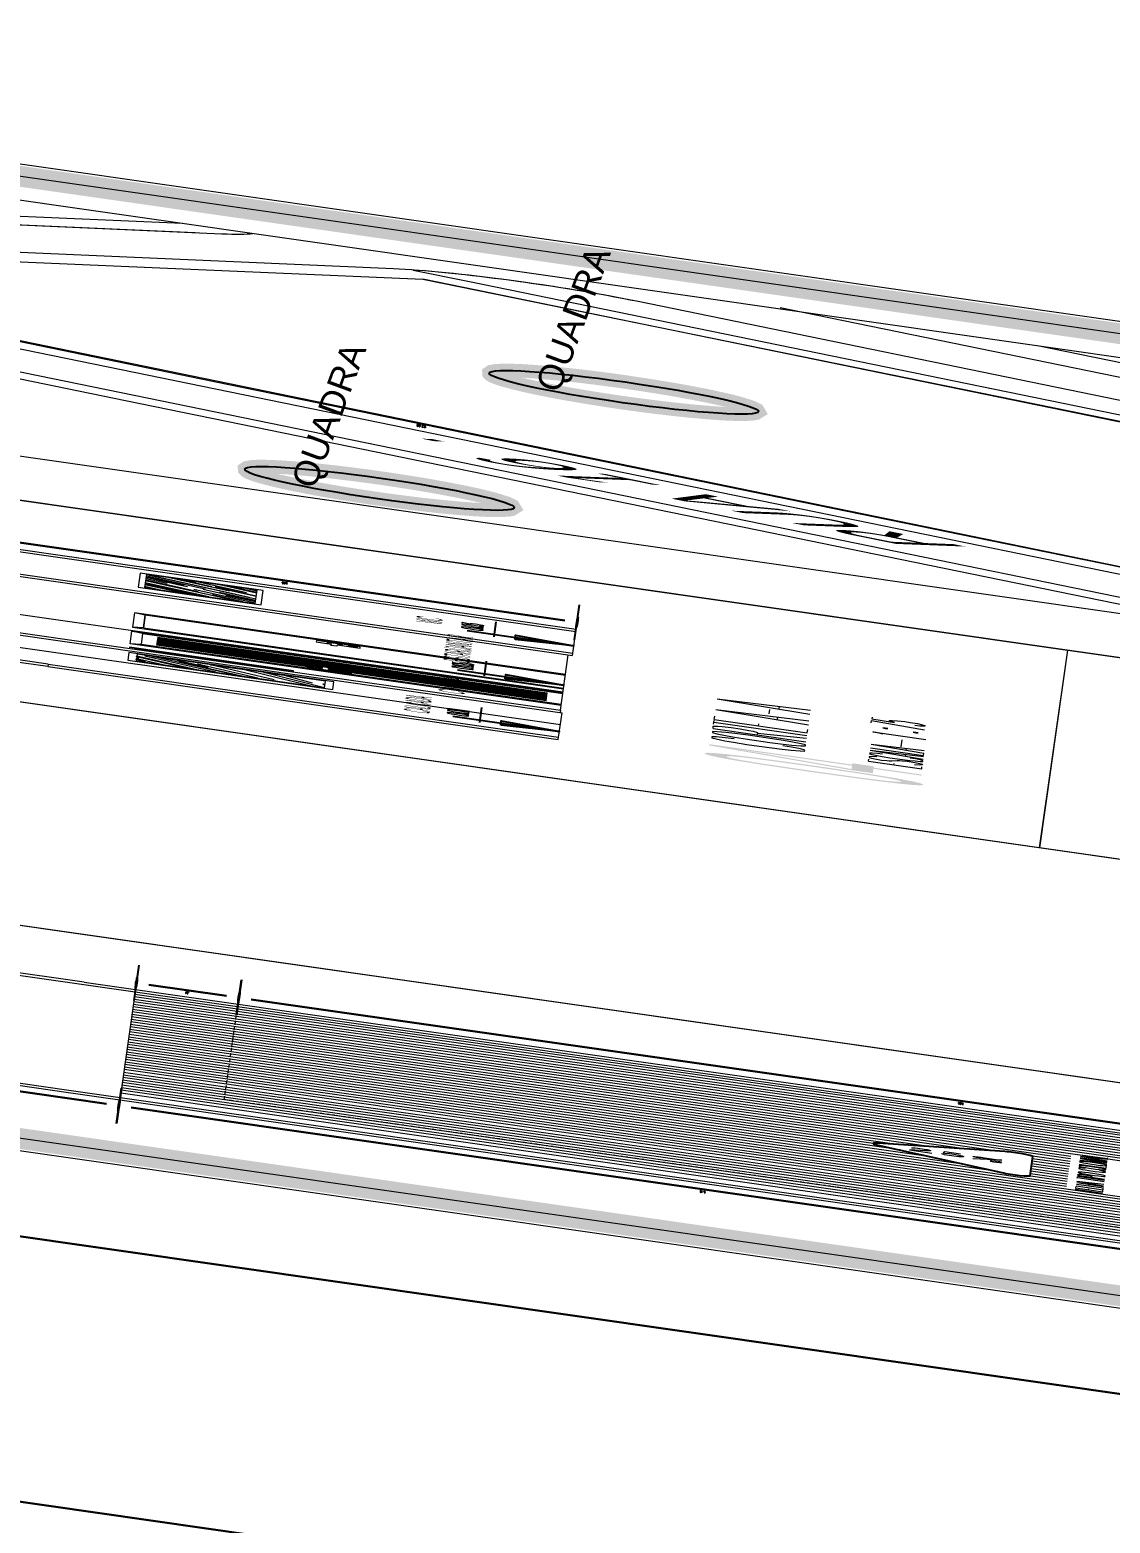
# Model space of a CAD drawing. Header units: millimetres. Extents: x -361192058 to 101130107379, y -14071650034 to 19218552450.
# Drawn here: x -132122.2 to -131812.2, y 45153.3 to 45581.5 of the extents above; entities that cross this region are included whole.
import ezdxf
from ezdxf.enums import TextEntityAlignment as Align

# ---------------------------------------------------------------- set-up
doc = ezdxf.new("R2010")
doc.units = ezdxf.units.MM
doc.header["$LTSCALE"] = 0.5
doc.linetypes.add('CONTINUO', pattern=[0])
doc.linetypes.add('HIDDEN2', pattern=[0.1875, 0.125, -0.0625])
for name, color, linetype in [('02', 2, 'Continuous'), ('Bra-Rua Calçadas', 1, 'Continuous'), ('Calçada', 1, 'Continuous'), ('COTAS', 7, 'Continuous'), ('DIVERSOS', 4, 'Continuous'), ('ESQUADRIAS', 3, 'Continuous'), ('GR_PENA_FINA', 7, 'Continuous'), ('HATCH', 8, 'Continuous'), ('Lotes', 2, 'Continuous'), ('Nomes de Ruas', 3, 'Continuous'), ('númeraçãoquadras', 4, 'Continuous'), ('PAGPISO', 8, 'Continuous'), ('parede', 2, 'Continuous'), ('PISO', 8, 'Continuous'), ('projeção 02', 7, 'HIDDEN2'), ('texto pequeno', 3, 'Continuous'), ('TEXTO2', 3, 'Continuous'), ('TUBULAÇÃO_ESGOTO', 6, 'Continuous'), ('TXT_0', 7, 'Continuous'), ('Área Verde Alameda etc.', 92, 'Continuous')]:
    doc.layers.add(name, color=color, linetype=linetype)
for name, color, linetype, lineweight in [('E-TXT-G', 3, 'Continuous', 30), ('E-TXT-W', 7, 'Continuous', 15), ('E-TXT-Y', 2, 'Continuous', 40)]:
    doc.layers.add(name, color=color, linetype=linetype, lineweight=lineweight)
doc.styles.add('ADITIVOCAD', font='ROMANS.shx')
doc.styles.add('ARIAL', font='arial.ttf', dxfattribs={"height": 0.25})
doc.styles.add('REG140', font='romans.shx', dxfattribs={"width": 0.8, "height": 0.35})
doc.styles.add('REG80', font='romans.shx', dxfattribs={"width": 0.8, "height": 0.1})
doc.styles.add('SANSSERIF', font='sas_____.pfb', dxfattribs={"height": 1})
doc.styles.add('SANSSERIF2', font='sanssb__.ttf', dxfattribs={"width": 0.8})
doc.styles.get("Standard").update_dxf_attribs({"font": 'txt.shx', "height": 0.12})
doc.styles.add('STYLE1', font='sanss___.ttf')
doc.dimstyles.new('ESCALA50', dxfattribs={"dimtxt": 0.1, "dimasz": 0.06, "dimexe": 0.18, "dimexo": 0.06, "dimgap": 0.1, "dimtad": 1, "dimzin": 4, "dimdsep": 46, "dimtxsty": 'Standard', "dimblk1": 'BOLA', "dimblk2": 'BOLA', "dimsah": 1, "dimcen": -0.06, "dimse1": 1, "dimse2": 1, "dimclrd": 7, "dimclrt": 3, "dimadec": 0, "dimazin": 0, "dimtfac": 1, "dimtix": 1, "dimtmove": 0, "dimatfit": 3, "dimldrblk": 'BOLA', "dimfxl": 0, "dimtolj": 1, "dimtzin": 4, "dimarcsym": 0})
picture_1 = doc.add_image_def('image2.jpg', size_in_pixel=(290, 928))

# ---------------------------------------------------------------- blocks, each defined once
blk = doc.blocks.new('ADC_SETA3')
blk.add_lwpolyline([(-0.3034314575050772, 0), (0.3034314575050772, 0, 0.6681786376293724), (0.3317157287752153, 0.06828427122478331), (0.02828427173400172, 0.3745951270873036, 0.4142135623730951), (-0.02828427076091344, 0.3745951270873036), (-0.3317157287298684, 0.06828427127013015, 0.6681786382092256), (-0.3034314575050772, 0), (-0.3034314575050772, 0)], format="xyb")
blk = doc.blocks.new('Adc_nivelelev')
blk.add_hatch(color=256).paths.add_polyline_path([(8.881784197001252e-16, 8.881784197001252e-16), (0.1306738436728221, 0.2714849805483146), (0, 0.2714849805483146)])
for p, q in [((0, 0.4954876951353437), (0, 0)), ((-0.1375514394167414, 0.3683365093570679), (0.7599715777190035, 0.3683365093570679))]:
    blk.add_line(p, q)
blk.add_lwpolyline([(-0.1306738641778189, 0.2714849805483146), (0.1306738436728221, 0.2714849805483146), (0, 0)], close=True)
at = {"flags": 8}
blk.add_attdef('NIVEL', (0.1105664777116786, 0.4235051468501965), '', height=0.1, dxfattribs=at)
blk = doc.blocks.new('BOLA')
for p, q in [((0, -1.43528948173695), (0, 1.435289481736959)), ((-1.435289481736952, 0), (1.435289481736952, 0))]:
    blk.add_line(p, q)
blk.add_circle((0, 3.552713678800501e-15), 0.452092417603822)
blk = doc.blocks.new('*D1865')
at = {"layer": 'Defpoints', "color": 0, "lineweight": 30, "transparency": 16777216}
for p in [(5101.574727042231, 2390.337919450675), (5102.17030918126, 2390.337919450675), (5101.57472704223, 2387.487919450675)]:
    blk.add_point(p, dxfattribs=at)
at = {"layer": 'DIVERSOS', "color": 7, "lineweight": -2, "transparency": 16777216}
blk.add_line((5102.17030918126, 2387.547919450675), (5102.17030918126, 2390.277919450675), dxfattribs=at)
at = {"layer": 'DIVERSOS', "color": 7, "lineweight": -2, "transparency": 16777216, "xscale": 0.06, "yscale": 0.06, "zscale": 0.06}
for p, rotation in [((5102.17030918126, 2390.337919450675), 90), ((5102.17030918126, 2387.487919450675), 270)]:
    blk.add_blockref('BOLA', p, dxfattribs=dict(at, rotation=rotation))
at = {"layer": 'DIVERSOS', "color": 3, "lineweight": 18, "transparency": 16777216, "insert": (5102.010309181259, 2388.912919450675), "char_height": 0.12, "attachment_point": 5, "rotation": 90}
blk.add_mtext('\\A1;2.85', dxfattribs=at)
blk = doc.blocks.new('*D1813')
at = {"layer": 'Defpoints', "color": 0, "lineweight": 30, "transparency": 16777216}
for p in [(5075.315376992802, 2388.848621346874), (5075.878886334558, 2388.848621346874), (5075.315376992801, 2381.798621346877)]:
    blk.add_point(p, dxfattribs=at)
at = {"layer": 'DIVERSOS', "color": 7, "lineweight": -2, "transparency": 16777216}
blk.add_line((5075.878886334558, 2381.858621346877), (5075.878886334558, 2388.788621346874), dxfattribs=at)
at = {"layer": 'DIVERSOS', "color": 7, "lineweight": -2, "transparency": 16777216, "xscale": 0.06, "yscale": 0.06, "zscale": 0.06}
for p, rotation in [((5075.878886334558, 2388.848621346874), 90), ((5075.878886334558, 2381.798621346877), 270)]:
    blk.add_blockref('BOLA', p, dxfattribs=dict(at, rotation=rotation))
at = {"layer": 'DIVERSOS', "color": 3, "lineweight": 18, "transparency": 16777216, "insert": (5075.718886334557, 2385.323621346876), "char_height": 0.12, "attachment_point": 5, "rotation": 90}
blk.add_mtext('\\A1;7.05', dxfattribs=at)
blk = doc.blocks.new('*D1877')
at = {"layer": 'Defpoints', "color": 0, "lineweight": 30, "transparency": 16777216}
for p in [(5075.315376992801, 2389.348621346873), (5075.878886334558, 2389.348621346873), (5075.315376992802, 2388.848621346874)]:
    blk.add_point(p, dxfattribs=at)
at = {"layer": 'DIVERSOS', "color": 7, "lineweight": -2, "transparency": 16777216}
blk.add_line((5075.878886334558, 2388.908621346874), (5075.878886334558, 2389.288621346873), dxfattribs=at)
at = {"layer": 'DIVERSOS', "color": 7, "lineweight": -2, "transparency": 16777216, "xscale": 0.06, "yscale": 0.06, "zscale": 0.06}
for p, rotation in [((5075.878886334558, 2389.348621346873), 90), ((5075.878886334558, 2388.848621346874), 270)]:
    blk.add_blockref('BOLA', p, dxfattribs=dict(at, rotation=rotation))
at = {"layer": 'DIVERSOS', "color": 3, "lineweight": 18, "transparency": 16777216, "insert": (5075.718886334557, 2389.098621346874), "char_height": 0.12, "attachment_point": 5, "rotation": 90}
blk.add_mtext('\\A1;.50', dxfattribs=at)
blk = doc.blocks.new('*D1819')
at = {"layer": 'Defpoints', "color": 0, "lineweight": 30, "transparency": 16777216}
for p in [(5068.110259865127, 2389.348621346873), (5068.915376992802, 2389.348621346873), (5068.915376992801, 2383.648621346873)]:
    blk.add_point(p, dxfattribs=at)
at = {"layer": 'DIVERSOS', "color": 7, "lineweight": -2, "transparency": 16777216}
blk.add_line((5068.110259865127, 2383.708621346873), (5068.110259865127, 2389.288621346873), dxfattribs=at)
at = {"layer": 'DIVERSOS', "color": 7, "lineweight": -2, "transparency": 16777216, "xscale": 0.06, "yscale": 0.06, "zscale": 0.06}
for p, rotation in [((5068.110259865127, 2389.348621346873), 90), ((5068.110259865127, 2383.648621346873), 270)]:
    blk.add_blockref('BOLA', p, dxfattribs=dict(at, rotation=rotation))
at = {"layer": 'DIVERSOS', "color": 3, "lineweight": 18, "transparency": 16777216, "insert": (5067.950259865126, 2386.498621346874), "char_height": 0.12, "attachment_point": 5, "rotation": 90}
blk.add_mtext('\\A1;5.70', dxfattribs=at)
blk = doc.blocks.new('*D1880')
at = {"layer": 'Defpoints', "color": 0, "lineweight": 30, "transparency": 16777216}
for p in [(5068.110259865127, 2391.848621346878), (5068.615376992801, 2391.848621346878), (5068.915376992798, 2389.348621346874)]:
    blk.add_point(p, dxfattribs=at)
at = {"layer": 'DIVERSOS', "color": 7, "lineweight": -2, "transparency": 16777216}
blk.add_line((5068.110259865127, 2389.408621346874), (5068.110259865127, 2391.788621346878), dxfattribs=at)
at = {"layer": 'DIVERSOS', "color": 7, "lineweight": -2, "transparency": 16777216, "xscale": 0.06, "yscale": 0.06, "zscale": 0.06}
for p, rotation in [((5068.110259865127, 2391.848621346878), 90), ((5068.110259865127, 2389.348621346874), 270)]:
    blk.add_blockref('BOLA', p, dxfattribs=dict(at, rotation=rotation))
at = {"layer": 'DIVERSOS', "color": 3, "lineweight": 18, "transparency": 16777216, "insert": (5067.950259865126, 2390.598621346876), "char_height": 0.12, "attachment_point": 5, "rotation": 90}
blk.add_mtext('\\A1;2.50', dxfattribs=at)
blk = doc.blocks.new('IND_DES')
at = {"layer": 'E-TXT-W'}
blk.add_line((0.02691874245280701, -0.2427656959243834), (0.1983660587259664, -0.2427656959243834), dxfattribs=at)
at = {"layer": 'E-TXT-G', "style": 'REG80', "width": 0.8}
for s, p in [('ESCALA', (-0.4462717795387974, -0.2864363435289476)), ('1', (0.2425575839921805, -0.2864363435289476)), (':', (0.3987914186079706, -0.2706450809588361))]:
    blk.add_text(s, height=0.1, dxfattribs=at).set_placement(p)
blk.add_attdef('ESCALA', (0.4897224567261773, -0.2812346871019269), '', height=0.1, dxfattribs=at)
at = {"layer": 'E-TXT-W', "style": 'SANSSERIF2', "width": 0.6}
blk.add_attdef('00', text='', height=0.4, dxfattribs=at).set_placement((-0.7082919628174977, -0.2880972761437874), align=Align.CENTER)
at = {"layer": 'E-TXT-Y', "style": 'REG140', "width": 0.8}
for tag, p in [('PROJETO', (-0.456320197291042, 0.1829284647775342)), ('DESENHO', (-0.4582074107559393, -0.06583962129464105))]:
    blk.add_attdef(tag, p, '', height=0.175, dxfattribs=at)
blk = doc.blocks.new('NUM_quadra')
at = {"color": 6, "const_width": 0.02}
blk.add_lwpolyline([(-0.0133520432061038, 0.1995538096409646), (-0.03396137207856104, 0.197095472313652), (-0.0578817124285985, 0.1914411329007772), (-0.07790545024554181, 0.1842029880920486), (-0.0980839678893761, 0.1742972611462264), (-0.1207629871017981, 0.1594249069193736), (-0.1377379490426744, 0.1450112319564166), (-0.1520556984439002, 0.1299194541657934), (-0.1625180437624446, 0.1165670856272393), (-0.1764344977441241, 0.09418528550563855), (-0.1852438537613963, 0.07539704665055813), (-0.1940684209960429, 0.04834716095183544), (-0.1985176143253418, 0.02430548914494118), (-0.2, 2.449293598294707e-17), (-0.1977479207858246, -0.02992924698156066), (-0.1921041628016216, -0.05564162681201971), (-0.1838936225002688, -0.07863291679524947), (-0.1712831141684111, -0.1032574200760946), (-0.1545538230998021, -0.126937448238237), (-0.1388948904680539, -0.143903472514972), (-0.1218702926523065, -0.1585800484576833), (-0.1045798103362554, -0.1704789232428245), (-0.08309400008057272, -0.1819213762882465), (-0.05305444697320133, -0.1928347107145593), (-0.03024527360995229, -0.1976998316242559), (-3.673940397442059e-17, -0.2), (0.03093315800827364, -0.1975933696651666), (0.06772550614199915, -0.1881841008635162), (0.1069104891608479, -0.1690270608730692), (0.1240420910364873, -0.1568870920480579), (0.1407237443089076, -0.1421155437933556), (0.1613804970022024, -0.118136934052489), (0.1736687274357323, -0.09919260612995974), (0.1869657857282061, -0.0710196801389201), (0.1962420223455323, -0.03858845249210724), (0.2, 0), (0.1989460999390915, 0.02050486086334195), (0.1943382022861565, 0.04725106487884616), (0.1870936531840374, 0.07068214016462095), (0.1741307933804454, 0.09837919900414235), (0.1635485483198982, 0.1151167769808291), (0.147166134549038, 0.1354331157505226), (0.1285083774114599, 0.1532501123493023), (0.1062576314788641, 0.1694382358043837), (0.07819320380287934, 0.1840810225934259), (0.05327206202334694, 0.1927747063485785), (0.02666753040880443, 0.1982141337591634), (1.224646799147353e-17, 0.2)], close=True, dxfattribs=at)
blk.add_circle((0, 0), 0.2)
at = {"color": 3, "insert": (-0.1114319926046001, 0.1285282569724242), "char_height": 0.038, "width": 0.2663, "attachment_point": 1, "style": 'STYLE1'}
blk.add_mtext('\\fArial|b0|i0|c0|p34;QUADRA', dxfattribs=at)
at = {"color": 3, "style": 'STYLE1'}
blk.add_attdef('00', text='', height=0.13, dxfattribs=at).set_placement((-2.886579864025407e-15, -0.1334628551621867), align=Align.CENTER)
blk = doc.blocks.new('APROVADO QUADRA 21.2 MBVII')
at = {"layer": '02', "lineweight": 18}
h = blk.add_hatch(color=8, dxfattribs=at)
h.paths.add_polyline_path([(5096.085120119778, 2389.570419450675), (5096.06247821217, 2389.570419450675, 1)], flags=17)
edge = h.paths.add_edge_path(flags=17)
edge.add_arc((5096.073799165974, 2389.570419450675), 0.01132095380405568, 180, 360)
h = blk.add_hatch(color=8, dxfattribs=at)
h.paths.add_polyline_path([(5096.062564016098, 2388.650494097417), (5096.085205923706, 2388.650494097417, 1)], flags=17)
edge = h.paths.add_edge_path(flags=17)
edge.add_arc((5096.073884969901, 2388.650494097417), 0.01132095380405568, 360, 540)
at = {"layer": 'PISO', "lineweight": 18}
h = blk.add_hatch(dxfattribs=at)
h.set_pattern_fill('LINE', color=256, scale=0.014, style=0)
h.set_pattern_definition([(0, (3631.990321120767, 1067.223441192863), (0, 0.04445), [])])
h.paths.add_polyline_path([(5097.02472704223, 2387.582919450676), (5097.52472704223, 2387.582919450675), (5097.52472704223, 2389.482919450676), (5097.02472704223, 2389.482919450676), (5097.02472704223, 2388.74679942172), (5097.059902330474, 2388.74679942172), (5097.059902330473, 2388.674290625791), (5097.150568118663, 2388.674290625791), (5097.150568118663, 2388.645144588075), (5097.059902330473, 2388.645144588074), (5097.059902330474, 2388.532919450675), (5097.02472704223, 2388.532919450675)])
at = {"layer": '02', "color": 7, "lineweight": 18}
blk.add_line((5108.392279786428, 2382.329371733957), (5116.491981704536, 2392.626667648007), dxfattribs=at)
at = {"layer": '02', "color": 8, "lineweight": 18}
for p, q in [((5095.67472704223, 2392.437919450676), (5095.67472704223, 2387.497919450675)), ((5096.323799165974, 2389.610419450675), (5095.823799165974, 2389.610419450675)), ((5095.823799165974, 2389.610419450675), (5095.823799165974, 2388.610419450675)), ((5096.323799165974, 2388.610419450675), (5096.323799165974, 2389.610419450675)), ((5096.283799165974, 2389.570419450675), (5095.863799165974, 2389.570419450675)), ((5095.863799165974, 2389.570419450675), (5095.863799165974, 2388.650419450675)), ((5096.017676017037, 2389.570419450675), (5095.863799165974, 2389.425648173283)), ((5095.863799165974, 2389.338261719774), (5096.116665149458, 2389.570419450675)), ((5096.191257364816, 2389.570419450675), (5095.863799165974, 2389.26805645822)), ((5095.863799165974, 2389.180657563586), (5096.229983537972, 2389.531671430231)), ((5095.882878045032, 2389.52477904765), (5095.928754545582, 2389.570419450675)), ((5095.928754545582, 2389.570419450675), (5096.017676017037, 2389.570419450675)), ((5096.116665149458, 2389.570419450675), (5096.191257364816, 2389.570419450675)), ((5096.283799165974, 2388.650419450675), (5096.283799165974, 2389.570419450675)), ((5095.884451117058, 2389.104505444862), (5096.283799165974, 2389.495629494609)), ((5096.283799165974, 2389.495629494609), (5096.283799165974, 2389.389606237661)), ((5095.863799165974, 2389.425648173283), (5095.863799165974, 2389.338261719774)), ((5096.283799165974, 2389.389606237661), (5096.109600625995, 2389.221986976821)), ((5096.201382228403, 2389.366689687638), (5095.863799165974, 2389.047189187555)), ((5095.863799165974, 2388.975553196768), (5096.207131091626, 2389.274986164171)), ((5095.863799165974, 2389.26805645822), (5095.863799165974, 2389.180657563586)), ((5095.910106491742, 2388.896427649454), (5096.283799165974, 2389.211698167446)), ((5096.283799165974, 2389.211698167446), (5096.283799165974, 2389.046728865975)), ((5095.863799165974, 2389.047189187555), (5095.863799165974, 2388.975553196768)), ((5096.283799165974, 2389.046728865975), (5095.863799165974, 2388.716802704158)), ((5095.863799165974, 2388.650419450675), (5096.283799165974, 2388.951417416612)), ((5096.283799165974, 2388.951417416612), (5096.283799165974, 2388.852435835729)), ((5096.283799165974, 2388.852435835729), (5096.06057798139, 2388.71313257264)), ((5095.863799165974, 2388.716802704158), (5095.863799165974, 2388.650419450675)), ((5095.823799165974, 2388.610419450675), (5096.323799165974, 2388.610419450675)), ((5095.863799165974, 2388.650419450675), (5096.283799165974, 2388.650419450675))]:
    blk.add_line(p, q, dxfattribs=at)
at = {"layer": '02', "color": 2, "lineweight": 18}
for p, q in [((5116.983171035849, 2392.435421435366, -12.96344213336095), (5122.088260321349, 2388.460298683008, -12.96344213336095)), ((5122.088260321349, 2388.460298683009, -12.96344213336095), (5113.418982450658, 2377.079375225842)), ((5116.471239040226, 2381.2465855614, -12.96344213336095), (5122.088260321349, 2388.460298683009, -12.96344213336095))]:
    blk.add_line(p, q, dxfattribs=at)
at = {"layer": '02', "color": 3, "lineweight": 18}
blk.add_line((5068.915376992801, 2389.348621346874), (5068.915376992801, 2383.648621346873), dxfattribs=at)
at = {"layer": '02', "color": 0, "linetype": 'HIDDEN2', "lineweight": 18}
blk.add_line((5069.425271016874, 2384.148621346873), (5069.425271016874, 2388.848621346874), dxfattribs=at)
at = {"layer": '02', "lineweight": 18}
for points in [[(5064.44884272839, 2350.495723767664), (5125.648842728389, 2350.495723767664), (5125.648842728389, 2395.045723767664), (5064.44884272839, 2395.045723767664)], [(5065.19884272839, 2394.295723767664), (5078.434395118403, 2394.295723767664), (5078.434395118403, 2360.50705026725), (5065.19884272839, 2360.50705026725)], [(5092.272973893695, 2394.323914668061), (5078.434395118403, 2394.323914668061), (5078.434395118403, 2360.50705026725), (5092.272973893695, 2360.50705026725)], [(5092.272973893695, 2394.295723767664), (5104.790498982901, 2394.295723767664), (5104.790498982901, 2385.123344480297), (5092.272973893695, 2385.123344480297)], [(5124.898842728389, 2394.295723767664), (5104.814703438217, 2394.295723767664), (5104.814703438217, 2374.424427937196), (5124.898842728389, 2374.424427937196)], [(5092.272973893695, 2385.123344480297), (5104.793046820462, 2385.123344480297), (5104.793046820462, 2376.670772849237), (5092.272973893695, 2376.670772849237)]]:
    blk.add_lwpolyline(points, close=True, dxfattribs=at)
at = {"layer": '02', "lineweight": 18, "const_width": 0.1}
blk.add_lwpolyline([(5065.19884272839, 2351.245723767664), (5124.898842728389, 2351.245723767664), (5124.898842728389, 2394.295723767664), (5065.19884272839, 2394.295723767664)], close=True, dxfattribs=at)
at = {"layer": '02', "color": 8, "lineweight": 18}
for centre, start, end in [((5096.073799165974, 2389.570419450675), 180, 0), ((5096.073884969901, 2388.650494097417), 0, 180)]:
    blk.add_arc(centre, 0.01132095380405568, start, end, dxfattribs=at)
at = {"layer": 'Bra-Rua Calçadas', "lineweight": 18, "elevation": -12.96344213336095}
for points in [[(5123.418813920387, 2386.620456866172), (5116.173981911078, 2377.316883545484)], [(5117.074448660988, 2377.31613483914), (5123.418710621702, 2385.475608733633)]]:
    blk.add_lwpolyline(points, dxfattribs=at)
at = {"layer": 'Calçada', "lineweight": 18}
for p, q in [((5107.528757521206, 2383.613175626017, -12.96344213336095), (5115.071503116987, 2393.300018553246, -12.96344213336095)), ((5107.528757521206, 2383.613175625575, -12.96344213336095), (5115.071503117118, 2393.300018553246, -12.96344213336095)), ((5115.959344731819, 2392.608692856926, -12.96344213336095), (5107.528757521206, 2381.781630873201, -12.96344213336095)), ((5115.95934473195, 2392.608692856926, -12.96344213336095), (5107.528757521206, 2381.78163087276, -12.96344213336095)), ((5114.751816171495, 2377.330360260142, -12.96344213336095), (5122.61815684388, 2387.423750135577, -12.96344213336095)), ((5114.751816171495, 2377.330360260142, -12.96344213336095), (5122.61815684388, 2387.423750135577, -12.96344213336095)), ((5123.50599845845, 2386.732424440044, -12.96344213336095), (5123.418813920387, 2386.620456866005, -12.96344213336095))]:
    blk.add_line(p, q, dxfattribs=at)
at = {"layer": 'Calçada', "lineweight": 18, "elevation": -12.96344213336095}
for points in [[(5107.528757521206, 2383.613175626017), (5115.071503116987, 2393.300018553246, 0.04680619782961809), (5115.212769388365, 2393.521884177031, 0.002658577297471982)], [(5107.528757521206, 2383.613175625575), (5115.071503117118, 2393.300018553246, 0.04680619783102501), (5115.212769388495, 2393.521884177031, 0.002658577296096411)], [(5117.910596357007, 2393.537607010838), (5123.127529316043, 2389.451575153484, 0.09763386383867281), (5123.419056109231, 2389.304609601091, 0.09763386383867281)], [(5114.751816171495, 2377.330360260142), (5122.61815684388, 2387.423750135577, 0.4142135623729706), (5122.470769904618, 2388.608125619056), (5117.143720215101, 2392.756079795663, 0.414213562373235), (5115.959344731819, 2392.608692856926), (5107.528757521206, 2381.781630873201)], [(5114.751816171495, 2377.330360260142), (5122.61815684388, 2387.423750135577, 0.4142135623729706), (5122.470769904618, 2388.608125619056), (5117.143720215101, 2392.756079795663, 0.414213562373235), (5115.95934473195, 2392.608692856926), (5107.528757521206, 2381.78163087276)]]:
    blk.add_lwpolyline(points, format="xyb", dxfattribs=at)
for points in [[(5117.910596357001, 2393.537607010838), (5122.961059013299, 2389.581198721413)], [(5123.418813920387, 2386.620456866006), (5116.173981911053, 2377.316883545484)], [(5123.418813920387, 2386.620456866005), (5116.173981911102, 2377.316883545484)]]:
    blk.add_lwpolyline(points, dxfattribs=at)
at = {"layer": 'COTAS', "lineweight": 18}
for p, q in [((5094.72472704223, 2389.987919450675), (5094.72472704223, 2392.437919450676)), ((5094.87472704223, 2389.987919450675), (5094.87472704223, 2392.437919450676))]:
    blk.add_line(p, q, dxfattribs=at)
at = {"layer": 'DIVERSOS', "lineweight": 18}
for p, q in [((5068.465376992801, 2389.598621346878), (5068.465376992801, 2391.998621346877)), ((5075.465376992803, 2389.598621346872), (5075.465376992802, 2391.998621346877)), ((5068.615376992801, 2389.598621346878), (5068.615376992801, 2391.848621346878)), ((5075.315376992801, 2391.848621346878), (5075.315376992801, 2389.598621346872)), ((5097.72472704223, 2390.337919450675), (5097.72472704223, 2387.507919450675)), ((5097.92222704223, 2389.610419450675), (5097.922227042231, 2387.507919450675)), ((5098.82722704223, 2389.610419450675), (5097.922227042231, 2389.610419450675)), ((5097.97472704223, 2389.557919450675), (5097.922227042231, 2389.610419450675)), ((5098.774727042231, 2389.557919450675), (5098.82722704223, 2389.610419450675)), ((5098.82722704223, 2387.507919450675), (5098.82722704223, 2389.610419450675)), ((5068.465376992801, 2366.998621346877), (5068.465376992801, 2389.598621346878)), ((5068.615376992801, 2367.498621346877), (5068.615376992801, 2389.598621346878)), ((5097.97472704223, 2389.557919450675), (5097.97472704223, 2387.507919450675)), ((5097.97472704223, 2389.557919450675), (5098.774727042231, 2389.557919450675)), ((5098.774727042231, 2389.557919450675), (5097.97472704223, 2389.557919450675)), ((5098.774727042231, 2387.507919450675), (5098.77472704223, 2389.557919450675)), ((5098.649206967302, 2388.649290625792), (5098.548885965797, 2388.649290625792)), ((5098.548885965797, 2388.620144588074), (5098.548885965797, 2388.649290625792)), ((5098.647076044301, 2388.620144588074), (5098.548885965797, 2388.620144588074))]:
    blk.add_line(p, q, dxfattribs=at)
blk.add_lwpolyline([(5098.639551753986, 2388.620144588074), (5098.639551753986, 2388.507919450675), (5098.725530203142, 2388.507919450675), (5098.725530203142, 2388.72179942172), (5098.639551753986, 2388.72179942172), (5098.639551753986, 2388.649290625792)], dxfattribs=at)
blk.add_lwpolyline([(5098.67326681453, 2388.522146051467), (5098.692395157491, 2388.522146051467), (5098.692395157491, 2388.565840439973), (5098.67326681453, 2388.565840439973)], close=True, dxfattribs=at)
blk.add_arc((5098.681910602401, 2388.632248683185), 0.03687757525248931, 199.1609982278268, 152.475872111196, dxfattribs=at)
at = {"layer": 'ESQUADRIAS', "lineweight": 18}
for p, q in [((5075.315376992802, 2389.598621346872), (5075.315376992802, 2382.598621346877)), ((5075.315376992802, 2389.348621346873), (5068.915376992802, 2389.348621346873))]:
    blk.add_line(p, q, dxfattribs=at)
at = {"layer": 'ESQUADRIAS', "color": 3, "lineweight": 18}
blk.add_line((5075.465376992802, 2389.598621346872), (5075.465376992802, 2374.598621346876), dxfattribs=at)
at = {"layer": 'GR_PENA_FINA', "lineweight": 18}
blk.add_lwpolyline([(5107.528757521206, 2393.304884743911), (5123.419417476977, 2393.309609199292), (5123.417955351689, 2377.105032957856), (5107.528757521206, 2377.075917727432)], close=True, dxfattribs=at)
at = {"layer": 'HATCH', "lineweight": 18}
for p, q in [((5069.091626992799, 2383.648621346877), (5069.091626992799, 2389.348621346873)), ((5069.250376992799, 2388.198621346882), (5069.250376992799, 2389.348621346873)), ((5069.409126992799, 2388.198621346883), (5069.409126992799, 2389.348621346873)), ((5069.567876992802, 2388.198621346878), (5069.567876992803, 2389.348621346873)), ((5069.726626992802, 2388.198621346878), (5069.726626992802, 2389.348621346873)), ((5069.885376992803, 2388.198621346878), (5069.885376992803, 2389.348621346873)), ((5070.044126992801, 2388.198621346878), (5070.044126992801, 2389.348621346873)), ((5070.202876992802, 2388.198621346878), (5070.202876992802, 2389.348621346873)), ((5070.394126992802, 2377.348621346878), (5070.394126992802, 2389.348621346873)), ((5070.552876992802, 2377.348621346878), (5070.552876992801, 2389.348621346873)), ((5070.711626992802, 2377.348621346878), (5070.711626992802, 2389.348621346873)), ((5070.870376992802, 2377.348621346878), (5070.870376992802, 2389.348621346873)), ((5071.029126992802, 2377.348621346878), (5071.029126992802, 2389.348621346873)), ((5071.187876992803, 2377.348621346878), (5071.187876992803, 2389.348621346873)), ((5071.346626992803, 2377.348621346878), (5071.346626992803, 2389.348621346873)), ((5071.505376992802, 2384.762537687021), (5071.505376992802, 2389.348621346873)), ((5071.664126992802, 2384.762537687021), (5071.664126992802, 2389.348621346873)), ((5071.822876992803, 2385.101500599474), (5071.822876992803, 2389.348621346873)), ((5071.981626992801, 2385.261757049766), (5071.981626992802, 2389.348621346873)), ((5072.140376992802, 2385.422013500058), (5072.140376992802, 2389.348621346874)), ((5072.299126992802, 2385.582269950351), (5072.299126992802, 2389.348621346874)), ((5072.457876992803, 2385.716122214946), (5072.457876992802, 2389.348621346873)), ((5072.616626992802, 2388.198621346857), (5072.616626992802, 2389.348621346873)), ((5072.775376992802, 2388.198621346857), (5072.775376992802, 2389.348621346873)), ((5072.934126992803, 2388.198621346857), (5072.934126992803, 2389.348621346873)), ((5073.092876992801, 2388.198621346857), (5073.092876992801, 2389.348621346873)), ((5073.251626992802, 2388.198621346858), (5073.251626992801, 2389.348621346873)), ((5073.410376992802, 2388.198621346858), (5073.410376992802, 2389.348621346873)), ((5073.569126992803, 2388.198621346858), (5073.569126992803, 2389.348621346874)), ((5073.727876992802, 2388.198621346858), (5073.727876992802, 2389.348621346873)), ((5073.886626992802, 2388.198621346858), (5073.886626992802, 2389.348621346873)), ((5074.045376992803, 2388.198621346858), (5074.045376992802, 2389.348621346873)), ((5074.204126992801, 2388.198621346859), (5074.204126992801, 2389.348621346873)), ((5074.362876992802, 2388.198621346859), (5074.362876992802, 2389.348621346873)), ((5074.521626992802, 2388.198621346859), (5074.521626992802, 2389.348621346873)), ((5074.680376992803, 2388.198621346859), (5074.680376992803, 2389.348621346874)), ((5074.839126992802, 2388.198621346859), (5074.839126992802, 2389.348621346874)), ((5074.997876992802, 2388.198621346859), (5074.997876992802, 2389.348621346874)), ((5075.156626992803, 2388.198621346859), (5075.156626992803, 2389.348621346874)), ((5069.250376992803, 2383.648621346873), (5069.250376992803, 2388.198621346877)), ((5069.409126992801, 2383.648621346873), (5069.409126992801, 2388.198621346878)), ((5069.567876992802, 2383.648621346873), (5069.567876992802, 2388.198621346878)), ((5069.726626992802, 2377.348621346878), (5069.726626992802, 2388.198621346878)), ((5069.885376992803, 2377.348621346878), (5069.885376992803, 2388.198621346878)), ((5070.044126992801, 2377.348621346878), (5070.044126992801, 2388.198621346879)), ((5070.202876992801, 2377.348621346878), (5070.202876992801, 2388.198621346878)), ((5072.616626992802, 2385.579896580246), (5072.616626992802, 2388.198621346857)), ((5072.775376992802, 2385.437268093403), (5072.775376992802, 2388.198621346857)), ((5072.934126992803, 2385.277011642597), (5072.934126992803, 2388.198621346857)), ((5073.092876992801, 2385.116755191792), (5073.092876992801, 2388.198621346857)), ((5073.251626992802, 2384.762537687021), (5073.251626992802, 2388.198621346858)), ((5073.410376992802, 2384.762537687021), (5073.410376992802, 2388.198621346858)), ((5073.569126992803, 2383.603017553877), (5073.569126992803, 2388.198621346858)), ((5073.727876992802, 2383.603017553877), (5073.727876992802, 2388.198621346858)), ((5073.886626992802, 2386.786931940893), (5073.886626992802, 2388.198621346858)), ((5074.045376992803, 2386.786931940893), (5074.045376992803, 2388.198621346858)), ((5074.204126992801, 2386.406861569015), (5074.204126992801, 2388.198621346859)), ((5074.362876992802, 2381.798621346876), (5074.362876992802, 2388.198621346859)), ((5074.521626992802, 2381.798621346876), (5074.521626992802, 2388.198621346859)), ((5074.680376992803, 2381.798621346876), (5074.680376992803, 2388.198621346859)), ((5074.839126992802, 2381.798621346876), (5074.839126992802, 2388.198621346859)), ((5074.997876992802, 2381.798621346876), (5074.997876992802, 2388.198621346859)), ((5075.156626992803, 2381.798621346876), (5075.156626992803, 2388.198621346859)), ((5073.886626992802, 2381.798621346877), (5073.886626992802, 2386.786931940893)), ((5074.045376992802, 2381.798621346877), (5074.045376992802, 2386.786931940893)), ((5074.204126992803, 2381.798621346877), (5074.204126992803, 2386.406861569015)), ((5071.822876992803, 2384.762537687021), (5071.822876992803, 2384.952261781062)), ((5071.981626992801, 2384.762537687021), (5071.981626992801, 2384.943858096662)), ((5072.140376992802, 2384.762537687021), (5072.140376992802, 2384.943858096662)), ((5072.299126992802, 2384.762537687021), (5072.299126992802, 2384.943858096662)), ((5072.457876992802, 2384.762537687021), (5072.457876992802, 2384.943858096662)), ((5072.616626992802, 2384.762537687021), (5072.616626992802, 2384.943858096662)), ((5072.775376992802, 2384.762537687021), (5072.775376992802, 2384.943858096662)), ((5072.934126992803, 2384.762537687021), (5072.934126992803, 2384.943858096662)), ((5073.092876992801, 2384.762537687021), (5073.092876992801, 2384.946550901795))]:
    blk.add_line(p, q, dxfattribs=at)
at = {"layer": 'Lotes', "lineweight": 18}
for p, q in [((5123.411662076175, 2389.646580015643, -12.96344213336095), (5118.439441908425, 2393.537607010838, -12.96344213336095)), ((5116.193587380242, 2392.337163475519, -12.96344213336095), (5113.94677886812, 2389.451678227167, -12.96344213336095))]:
    blk.add_line(p, q, dxfattribs=at)
at = {"layer": 'Lotes', "linetype": 'CONTINUO', "lineweight": 18}
for p, q in [((5111.899126259468, 2389.798221071142, -12.96344213336095), (5112.504036243879, 2390.575082483948, -12.96344213336095)), ((5111.294216275582, 2389.021359658073, -12.96344213336095), (5111.899126259468, 2389.798221071142, -12.96344213336095)), ((5113.94677886812, 2389.451678227167, -12.96344213336095), (5113.34186888384, 2388.67481681436, -12.96344213336095)), ((5110.689306291039, 2388.244498245529, -12.96344213336095), (5111.294216275582, 2389.021359658073, -12.96344213336095)), ((5113.34186888384, 2388.67481681436, -12.96344213336095), (5112.736958899562, 2387.897955401816, -12.96344213336095)), ((5110.084396307023, 2387.467636832199, -12.96344213336095), (5110.689306291039, 2388.244498245529, -12.96344213336095)), ((5112.736958899562, 2387.897955401816, -12.96344213336095), (5112.132048915543, 2387.121093988748, -12.96344213336095)), ((5109.479486322939, 2386.690775419131, -12.96344213336095), (5110.084396307023, 2387.467636832199, -12.96344213336095)), ((5112.132048915543, 2387.121093988748, -12.96344213336095), (5111.527138931264, 2386.344232576203, -12.96344213336095)), ((5108.874576338922, 2385.913914006062, -12.96344213336095), (5109.479486322939, 2386.690775419131, -12.96344213336095)), ((5111.527138931264, 2386.344232576203, -12.96344213336095), (5110.922228947312, 2385.567371162349, -12.96344213336095)), ((5108.269666354642, 2385.137052593256, -12.96344213336095), (5108.874576338922, 2385.913914006062, -12.96344213336095)), ((5110.922228947312, 2385.567371162349, -12.96344213336095), (5110.317318963097, 2384.790509749281, -12.96344213336095)), ((5107.664756370427, 2384.360191179664, -12.96344213336095), (5108.269666354642, 2385.137052593256, -12.96344213336095))]:
    blk.add_line(p, q, dxfattribs=at)
at = {"layer": 'PAGPISO', "lineweight": 18}
for p, q in [((5100.47972704223, 2389.510797799929), (5100.549348692977, 2389.580419450675)), ((5100.47972704223, 2389.322212421386), (5100.73793407152, 2389.580419450675)), ((5100.47972704223, 2389.518341215071), (5100.541805277835, 2389.580419450675)), ((5100.47972704223, 2389.391989011448), (5100.668157481458, 2389.580419450675)), ((5100.47972704223, 2389.265636807824), (5100.794509685082, 2389.580419450675)), ((5100.481019952425, 2389.351793138362), (5100.709646264739, 2389.580419450675)), ((5100.481962879318, 2389.141520441288), (5100.920861888706, 2389.580419450675)), ((5100.700721918427, 2389.320676550903), (5100.927817174399, 2389.547771806875)), ((5100.927817174399, 2389.39313179647), (5101.115104828605, 2389.580419450675)), ((5100.927817174399, 2389.547771806875), (5100.960464818199, 2389.580419450675)), ((5100.927817174398, 2389.208318125498), (5101.299918499575, 2389.580419450675)), ((5100.927817174399, 2389.296953253413), (5101.203301952242, 2389.572438031257)), ((5100.927817174399, 2389.204546417927), (5101.267420980947, 2389.544150224475)), ((5100.941168276068, 2389.474373634415), (5101.047214092328, 2389.580419450675)), ((5100.985485840025, 2389.392338994749), (5101.173566295953, 2389.580419450675)), ((5100.47972704223, 2389.133627042844), (5100.8336746103, 2389.487574610913)), ((5101.017545354377, 2389.171694101854), (5101.31972704223, 2389.473875789707)), ((5100.909108761716, 2389.374423383787), (5100.927817174399, 2389.39313179647)), ((5101.140125850431, 2389.258443375984), (5101.31972704223, 2389.438044567783)), ((5101.248562443093, 2389.336706308079), (5101.31972704223, 2389.407870907216)), ((5100.507214092328, 2389.040419450675), (5100.809158511088, 2389.342363869435)), ((5101.061862918335, 2389.089659462188), (5101.31972704223, 2389.347523586083)), ((5100.47972704223, 2389.099681674706), (5100.630002401474, 2389.24995703395)), ((5100.633566295952, 2389.040419450675), (5100.891193150754, 2389.298046305477)), ((5100.920423884429, 2389.289559963444), (5100.927817174399, 2389.296953253413)), ((5100.95227558569, 2389.040419450675), (5101.154269753822, 2389.242413618807)), ((5100.575104828605, 2389.040419450675), (5100.720523383174, 2389.185838005244)), ((5100.671283371661, 2389.040419450675), (5100.849704367476, 2389.218840446491)), ((5100.759918499576, 2389.040419450675), (5100.927817174399, 2389.208318125498)), ((5100.795957534591, 2389.07268677812), (5100.927817174399, 2389.204546417927)), ((5100.927817174399, 2389.046134699952), (5101.069406333478, 2389.18772385903)), ((5101.138975110446, 2389.040419450675), (5101.31972704223, 2389.22117138246)), ((5101.140860964232, 2389.040419450675), (5101.31972704223, 2389.219285528674)), ((5101.172920478584, 2389.040419450675), (5101.289108299479, 2389.156607271571)), ((5100.922101925123, 2389.040419450675), (5100.927817174399, 2389.046134699952)), ((5101.26532731407, 2389.040419450675), (5101.31972704223, 2389.094819178837))]:
    blk.add_line(p, q, dxfattribs=at)
at = {"layer": 'parede', "lineweight": 18}
for p, q in [((5096.424727042229, 2392.487919450675), (5096.42472704223, 2387.497919450675)), ((5101.72472704223, 2387.487919450675), (5101.72472704223, 2392.487919450675)), ((5096.57472704223, 2390.337919450675), (5096.57472704223, 2387.507919450675)), ((5100.07472704223, 2390.337919450675), (5100.07472704223, 2387.487919450676)), ((5100.22472704223, 2390.337919450675), (5100.22472704223, 2387.487919450676)), ((5101.57472704223, 2387.487919450675), (5101.57472704223, 2390.337919450675)), ((5094.72472704223, 2389.987919450675), (5094.72472704223, 2387.497919450675)), ((5094.87472704223, 2389.987919450675), (5094.72472704223, 2389.987919450675)), ((5094.87472704223, 2389.987919450675), (5094.87472704223, 2387.497919450675)), ((5094.72472704223, 2387.497919450675), (5096.42472704223, 2387.497919450675)), ((5096.57472704223, 2387.507919450675), (5096.42472704223, 2387.507919450675)), ((5096.57472704223, 2387.507919450675), (5100.07472704223, 2387.507919450675)), ((5100.07472704223, 2387.487919450676), (5101.72472704223, 2387.487919450675))]:
    blk.add_line(p, q, dxfattribs=at)
at = {"layer": 'PISO', "lineweight": 18}
for p, q in [((5096.64972704223, 2389.610419450675), (5096.57472704223, 2389.610419450675)), ((5096.64972704223, 2389.610419450675), (5096.64972704223, 2388.810419450675)), ((5096.872227042229, 2387.507919450675), (5096.872227042229, 2389.610419450675)), ((5096.872227042229, 2389.610419450675), (5097.67722704223, 2389.610419450675)), ((5096.924727042229, 2389.557919450675), (5096.872227042229, 2389.610419450675)), ((5097.62472704223, 2389.557919450675), (5097.67722704223, 2389.610419450675)), ((5097.67722704223, 2389.610419450675), (5097.67722704223, 2387.507919450675)), ((5096.574739670918, 2389.567665254283), (5096.587493867311, 2389.580419450675)), ((5096.574748580949, 2389.537500503747), (5096.617667527878, 2389.580419450675)), ((5096.574758047856, 2389.505450456302), (5096.61972704223, 2389.550419450676)), ((5096.924727042229, 2387.507919450675), (5096.92472704223, 2389.557919450675)), ((5097.62472704223, 2389.557919450675), (5096.924727042229, 2389.557919450675)), ((5097.62472704223, 2389.557919450675), (5097.62472704223, 2387.507919450675)), ((5096.574776981673, 2389.441350361414), (5096.61972704223, 2389.486300421971)), ((5097.02472704223, 2388.74679942172), (5097.02472704223, 2389.482919450676)), ((5097.52472704223, 2389.482919450676), (5097.02472704223, 2389.482919450676)), ((5097.52472704223, 2389.482919450676), (5097.52472704223, 2387.582919450675)), ((5096.57481373555, 2389.316920765454), (5096.61972704223, 2389.361834072133)), ((5096.574814292428, 2389.315035468546), (5096.61972704223, 2389.359948218348)), ((5096.574822645582, 2389.286756014918), (5096.603251342229, 2389.315184711565)), ((5096.574851603183, 2389.188720575678), (5096.61972704223, 2389.233596014725)), ((5096.574869423244, 2389.128391074605), (5096.61972704223, 2389.173248693591)), ((5096.574888913938, 2389.062405682808), (5096.61972704223, 2389.107243811101)), ((5096.574896710214, 2389.036011526089), (5096.61972704223, 2389.080841858105)), ((5096.574925110938, 2388.939861383757), (5096.61972704223, 2388.984663315048)), ((5096.574926224692, 2388.93609078994), (5096.61972704223, 2388.980891607478)), ((5096.61972704223, 2388.840419450676), (5096.574954483987, 2388.840419450676)), ((5096.574963535447, 2388.809775897072), (5096.575607089051, 2388.810419450675)), ((5096.605607089051, 2388.840419450676), (5096.61972704223, 2388.854539403855)), ((5097.050247117159, 2388.674290625791), (5097.150568118663, 2388.674290625791)), ((5097.150568118663, 2388.645144588075), (5097.150568118663, 2388.674290625791)), ((5097.05237804016, 2388.645144588075), (5097.150568118663, 2388.645144588075)), ((5097.02472704223, 2387.582919450676), (5097.02472704223, 2388.532919450675)), ((5097.02472704223, 2387.582919450675), (5097.52472704223, 2387.582919450675))]:
    blk.add_line(p, q, dxfattribs=at)
for points in [[(5096.574963345354, 2388.810419450675), (5096.64972704223, 2388.810419450675), (5096.64972704223, 2389.610419450675), (5096.57472704223, 2389.610419450675)], [(5096.574735903597, 2389.580419450675), (5096.61972704223, 2389.580419450675), (5096.61972704223, 2388.840419450676), (5096.574954483987, 2388.840419450676)], [(5097.059902330474, 2388.645144588075), (5097.059902330474, 2388.532919450675), (5096.973923881318, 2388.532919450675), (5096.973923881318, 2388.74679942172), (5097.059902330474, 2388.74679942172), (5097.059902330474, 2388.674290625791)]]:
    blk.add_lwpolyline(points, dxfattribs=at)
blk.add_lwpolyline([(5097.02618726993, 2388.547146051467), (5097.007058926969, 2388.547146051467), (5097.007058926969, 2388.590840439972), (5097.02618726993, 2388.590840439972)], close=True, dxfattribs=at)
blk.add_arc((5097.017543482059, 2388.657248683185), 0.03687757525248931, 27.52412788878093, 340.8390017721732, dxfattribs=at)
at = {"layer": 'projeção 02', "lineweight": 18}
blk.add_line((5069.425271016874, 2388.848621346874), (5075.315376992802, 2388.848621346874), dxfattribs=at)
at = {"layer": 'TUBULAÇÃO_ESGOTO', "lineweight": 18}
for points in [[(5100.44972704223, 2389.010419450676), (5101.34972704223, 2389.010419450676), (5101.34972704223, 2389.610419450676), (5100.44972704223, 2389.610419450676)], [(5100.47972704223, 2389.040419450675), (5101.31972704223, 2389.040419450675), (5101.31972704223, 2389.580419450675), (5100.47972704223, 2389.580419450675)]]:
    blk.add_lwpolyline(points, close=True, dxfattribs=at)
at = {"layer": 'Área Verde Alameda etc.', "lineweight": 18, "elevation": -12.96344213336095}
blk.add_lwpolyline([(5114.741096329218, 2377.313888719991), (5122.618156843749, 2387.423750135577, 0.3659773819232131), (5122.574498080877, 2388.51239642462), (5122.365710826413, 2388.244259401918), (5113.844202860299, 2377.310893894614)], format="xyb", dxfattribs=at)
for points in [[(5123.418813920387, 2386.620456866172), (5116.173981911078, 2377.316883545484)], [(5117.074448660988, 2377.31613483914), (5123.418710621702, 2385.475608733633)]]:
    blk.add_lwpolyline(points, dxfattribs=at)
at = {"lineweight": 18}
ref = blk.add_blockref('IND_DES', (5097.248108652599, 2386.482744517413), dxfattribs=dict(at, xscale=2.591993519999988, yscale=2.591993519999988, zscale=2.591993519999988))
ref.add_attrib('00', '04', dxfattribs={"layer": 'E-TXT-W', "height": 1.036797408, "style": 'SANSSERIF', "width": 0.6}).set_placement((5095.412220474707, 2385.735998244519), align=Align.CENTER)
ref.add_attrib('DESENHO', 'CORTE A-A', (5096.060438013103, 2386.312088645658), dxfattribs={"layer": 'E-TXT-Y', "height": 0.4535988659999999, "style": 'REG140', "width": 0.7999999999999999})
ref.add_attrib('ESCALA', '75', (5098.517466087031, 2385.753786030846), dxfattribs={"layer": 'E-TXT-G', "height": 0.2591993520000001, "style": 'REG80', "width": 0.8})
at = {"layer": 'DIVERSOS', "lineweight": 18, "xscale": 2, "yscale": 2, "zscale": 2}
blk.add_blockref('ADC_SETA3', (5072.46543259043, 2384.943858096662), dxfattribs=at)
at = {"layer": 'númeraçãoquadras', "linetype": 'ByBlock', "lineweight": 18, "extrusion": (0.08441109911141861, -0.001452856403118582, 0.9964299551674841)}
ref = blk.add_blockref('NUM_quadra', (2476.087666385586, -5050.474494317109, 407.6785661747833), dxfattribs=dict(at, xscale=3.288998456163477, yscale=3.288998456163477, zscale=3.288998431060372, rotation=270.0385460285928))
ref.add_attrib('00', '20', dxfattribs={"layer": '0', "color": 3, "extrusion": (0.08441109911141861, -0.001452856403118582, 0.9964299551674841), "height": 0.4275697960377666, "rotation": 270.0385460325045, "style": 'STYLE1'}).set_placement((2475.648707599509, -5050.47478962902, 407.6785661747872), align=Align.CENTER)
ref = blk.add_blockref('NUM_quadra', (2475.124872373551, -5057.966185561096, 415.814104635007), dxfattribs=dict(at, xscale=3.288998456163477, yscale=3.288998456163477, zscale=3.288998431060372, rotation=270.0385460285928))
ref.add_attrib('00', '21', dxfattribs={"layer": '0', "color": 3, "extrusion": (0.08441109911141861, -0.001452856403118582, 0.9964299551674841), "height": 0.4275697960377666, "rotation": 270.0385460325045, "style": 'STYLE1'}).set_placement((2474.685913587207, -5057.966480872949, 415.8141046350144), align=Align.CENTER)
at = {"layer": 'TXT_0', "lineweight": 18}
ref = blk.add_blockref('Adc_nivelelev', (5095.239351395299, 2387.497919450675), dxfattribs=dict(at, xscale=1.049999999999727, yscale=1.049999999999727, zscale=1.049999999999727))
ref.add_attrib('NIVEL', '0.04', (5095.355446196896, 2387.942599854868), dxfattribs={"height": 0.1049999999999727, "flags": 8})
ref = blk.add_blockref('Adc_nivelelev', (5098.162305252134, 2387.507919450675), dxfattribs=dict(at, xscale=1.049999999999727, yscale=1.049999999999727, zscale=1.049999999999727))
ref.add_attrib('NIVEL', '0.05', (5098.27840005373, 2387.952599854868), dxfattribs={"height": 0.1049999999999727, "flags": 8})
ref = blk.add_blockref('Adc_nivelelev', (5100.683505562215, 2387.487919450675), dxfattribs=dict(at, xscale=1.049999999999727, yscale=1.049999999999727, zscale=1.049999999999727))
ref.add_attrib('NIVEL', '0.03', (5100.799600363813, 2387.932599854867), dxfattribs={"height": 0.1049999999999727, "flags": 8})
at = {"color": 0, "lineweight": 13, "flags": 8}
for p in [(4700.724657799739, 2280.112525715252), (4699.57378630139, 2277.896413499706), (4702.354563138892, 2276.195041239209), (4703.672243349308, 2274.084986290777), (4699.84447394329, 2272.219426909525), (4703.048818763617, 2270.137026470893), (4703.087746051807, 2267.980265113006), (4700.652340375649, 2261.521648881858), (4700.700742594171, 2257.15925950577)]:
    blk.add_attdef('NIVEL', p, '', height=0.07500000000000001, dxfattribs=at)
for rotation, width, p in [(90, 0.7999999999988884, (4700.820527907887, 2275.752076380495)), (270, 0.5999999999989389, (4703.843667029373, 2274.902076380496)), (90, 0.7999999999988884, (4701.5574890138, 2268.502076380494)), (180, 0.5999999999989389, (4651.181659436375, 2236.193129894172))]:
    blk.add_attdef('$PORTA', text='', height=0.09000000000014552, rotation=rotation, dxfattribs=dict(at, width=width)).set_placement(p, align=Align.MIDDLE)
for p in [(4654.175996555586, 2240.463010622155), (4648.499009965404, 2240.192322980255), (4633.43884256165, 2239.336054329374), (4637.801231937738, 2239.384456547896), (4656.392108771131, 2239.312139123806), (4652.474624295089, 2237.682233784653), (4644.259848168886, 2236.949050871738), (4646.416609526773, 2236.987978159928), (4650.364569346656, 2236.364553574237)]:
    blk.add_attdef('NIVEL', p, '', height=0.07500000000000001, rotation=270, dxfattribs=at)
at = {"color": 0, "lineweight": 13, "width": 0.7999999999988884, "flags": 8}
for p in [(4652.031659436374, 2239.216269015658), (4644.781659436374, 2238.479307909745)]:
    blk.add_attdef('$PORTA', text='', height=0.09000000000014552, dxfattribs=at).set_placement(p, align=Align.MIDDLE)
at = {"layer": '02', "color": 3, "lineweight": 18, "insert": (5112.971000596711, 2388.367087094296), "char_height": 0.12, "attachment_point": 5, "rotation": 51.05159364039295}
blk.add_mtext('\\A1;93.00', dxfattribs=at)
at = {"layer": 'Nomes de Ruas', "lineweight": 18, "extrusion": (-0.06582025349577467, -0.05634501352956277, 0.9962393957679577), "style": 'ARIAL'}
blk.add_text('RUA 16  .', height=0.562626419420372, rotation=102.9674616402125, dxfattribs=at).set_placement((1510.367604042372, 5413.351286332934, -483.8136458889006), align=Align.MIDDLE_CENTER)
at = {"layer": 'texto pequeno', "lineweight": 18, "style": 'SANSSERIF'}
for s, p in [('CALÇADA', (5095.166060912602, 2388.130480882273)), ('WC', (5100.813641388779, 2388.132840047089)), ('COZINHA', (5096.672876126542, 2387.97725755884)), ('ESTAR/JANTAR', (5098.664117678909, 2387.974791478981))]:
    blk.add_text(s, height=0.1259999999999672, dxfattribs=at).set_placement(p)
at = {"layer": 'TEXTO2', "lineweight": 18, "ltscale": 0.4, "style": 'ADITIVOCAD'}
blk.add_text('25%%%', height=0.18, rotation=270, dxfattribs=at).set_placement((5072.391716206139, 2385.560604933551))
blk.add_text('TELHA TIPO COLONIAL', height=0.13122, dxfattribs=at).set_placement((5071.367679785663, 2384.585329917057))
at = {"layer": 'DIVERSOS', "lineweight": 18}
for base, p1, p2, picture, middle in [((5068.110259865127, 2391.848621346878), (5068.915376992798, 2389.348621346874), (5068.615376992801, 2391.848621346878), '*D1880', (5067.950259865126, 2390.598621346876)), ((5102.17030918126, 2390.337919450675), (5101.57472704223, 2387.487919450675), (5101.574727042231, 2390.337919450675), '*D1865', (5102.010309181259, 2388.912919450675)), ((5068.110259865127, 2389.348621346873), (5068.915376992801, 2383.648621346873), (5068.915376992802, 2389.348621346873), '*D1819', (5067.950259865126, 2386.498621346874)), ((5075.878886334558, 2389.348621346873), (5075.315376992802, 2388.848621346874), (5075.315376992801, 2389.348621346873), '*D1877', (5075.718886334557, 2389.098621346874)), ((5075.878886334558, 2388.848621346874), (5075.315376992801, 2381.798621346877), (5075.315376992802, 2388.848621346874), '*D1813', (5075.718886334557, 2385.323621346876))]:
    dim = blk.add_linear_dim(base=base, p1=p1, p2=p2, angle=90, dimstyle='ESCALA50', dxfattribs=at)
    dim.commit()
    dim.dimension.update_dxf_attribs({"geometry": picture, "text_midpoint": middle})
at = {"layer": '02', "color": 0, "lineweight": 30}
image = blk.add_image(picture_1, insert=(5042.653049011434, 2352.052263099023), size_in_units=(16.463678467569167, 52.683771096221335), dxfattribs=at)
image.dxf.flags = 7

msp = doc.modelspace()

# ---------------------------------------------------------------- block references
at = {"layer": '02', "color": 0, "lineweight": 30, "xscale": -4.574818403918471, "yscale": -59.40450511825884, "zscale": 4.574818403918471, "rotation": 261.8606972171988}
msp.add_blockref('APROVADO QUADRA 21.2 MBVII', (5129.041144779691, 2225.201435725194), dxfattribs=at)

doc.saveas('drawing.dxf')
